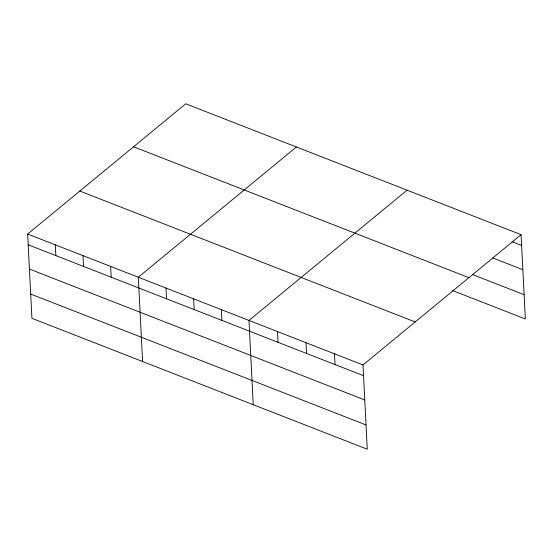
<?xml version="1.0" encoding="UTF-8"?>
<svg xmlns="http://www.w3.org/2000/svg" width="553" height="553" viewBox="0 0 553 553"><rect width="100%" height="100%" fill="white"/><g stroke="black" fill="none" stroke-linecap="round" stroke-linejoin="round"><path stroke-width="0.83" d="M521.078 234.679L362.996 364.932L367.261 449.209L31.922 318.321L27.65 234.043L185.739 103.791L521.078 234.679L525.35 318.957L452.506 290.525M296.401 146.98L138.312 277.233L142.584 361.517M407.063 190.177L248.974 320.429L253.246 404.706M512.126 241.73L521.624 245.435M492.764 257.954L522.855 269.698M472.656 274.606L524.12 294.694M133.57 146.773L468.909 277.661M79.819 191.061L415.165 321.943M27.65 234.043L362.996 364.932M28.196 244.806L363.542 375.687M29.427 269.069L364.766 399.95M30.692 294.065L366.038 424.946M334.489 353.802L335.035 364.565M305.989 342.68L306.528 353.443M277.482 331.551L278.028 342.314M221.311 309.632L221.857 320.394M193.647 298.834L194.193 309.597M165.983 288.037L166.522 298.8M110.648 266.435L111.194 277.198M82.985 255.638L83.524 266.401M55.314 244.841L55.86 255.604"/></g></svg>
